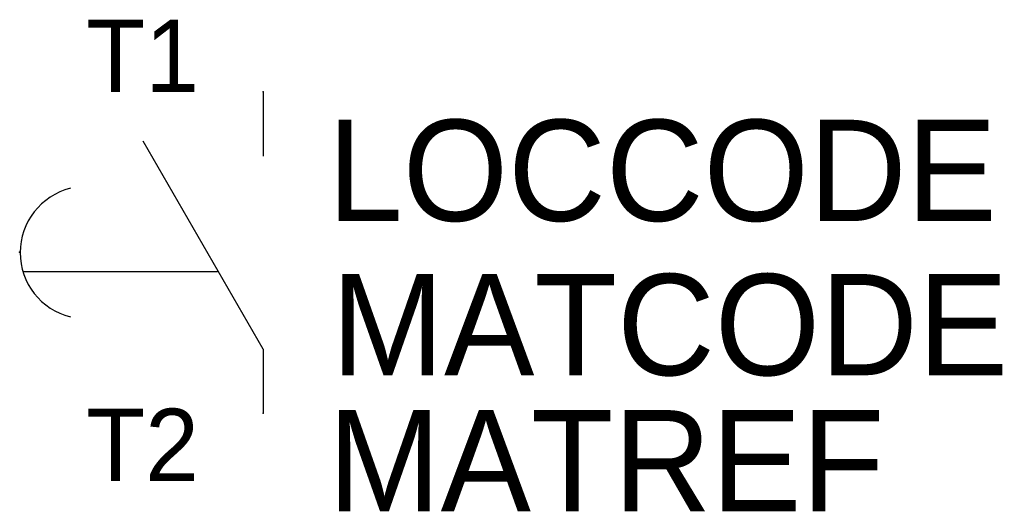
# Model space of a CAD drawing. Extents: x -7.6 to 23, y -8.1 to 7.2.
import ezdxf
from ezdxf.enums import TextEntityAlignment as Align

# ---------------------------------------------------------------- set-up
doc = ezdxf.new("R2010")
doc.units = 0
doc.layers.get('0').update_dxf_attribs({"linetype": 'CONTINUOUS'})
for name, color, linetype in [('A', 7, 'CONTINUOUS'), ('C', 6, 'CONTINUOUS'), ('T2', 7, 'CONTINUOUS')]:
    doc.layers.add(name, color=color, linetype=linetype)

msp = doc.modelspace()

# ---------------------------------------------------------------- linework, layer by layer
at = {"color": 0}
for p, q in [((0, 5), (0, 3)), ((0, -3), (-3.736, 3.472)), ((-1.423, -0.594), (-7.474, -0.594)), ((0, -3), (0, -5))]:
    msp.add_line(p, q, dxfattribs=at)
at = {"color": 0, "linetype": 'CONTINUOUS'}
msp.add_arc((-5.5, 0), 2.062, 104.0362, 255.9638, dxfattribs=at)
at = {"layer": 'A', "color": 0, "linetype": 'CONTINUOUS'}
msp.add_point((-7.58, 0.009), dxfattribs=at)
at = {"layer": 'C', "color": 0, "linetype": 'CONTINUOUS'}
for p in [(0, 5), (0, -5)]:
    msp.add_point(p, dxfattribs=at)

# ---------------------------------------------------------------- texts
at = {"color": 0, "linetype": 'CONTINUOUS'}
for tag, p in [('LOCCODE', (2, 0.985)), ('MATCODE', (2.119, -3.815)), ('MATREF', (2.011, -8.05))]:
    msp.add_attdef(tag, p, '', height=3.15, dxfattribs=at)
at = {"layer": 'T2', "color": 0, "linetype": 'CONTINUOUS'}
for tag, p in [('T1', (-2, 4.999)), ('T2', (-2, -7.107))]:
    msp.add_attdef(tag, text='', height=2.25, dxfattribs=at).set_placement(p, align=Align.RIGHT)

doc.saveas('drawing.dxf')
